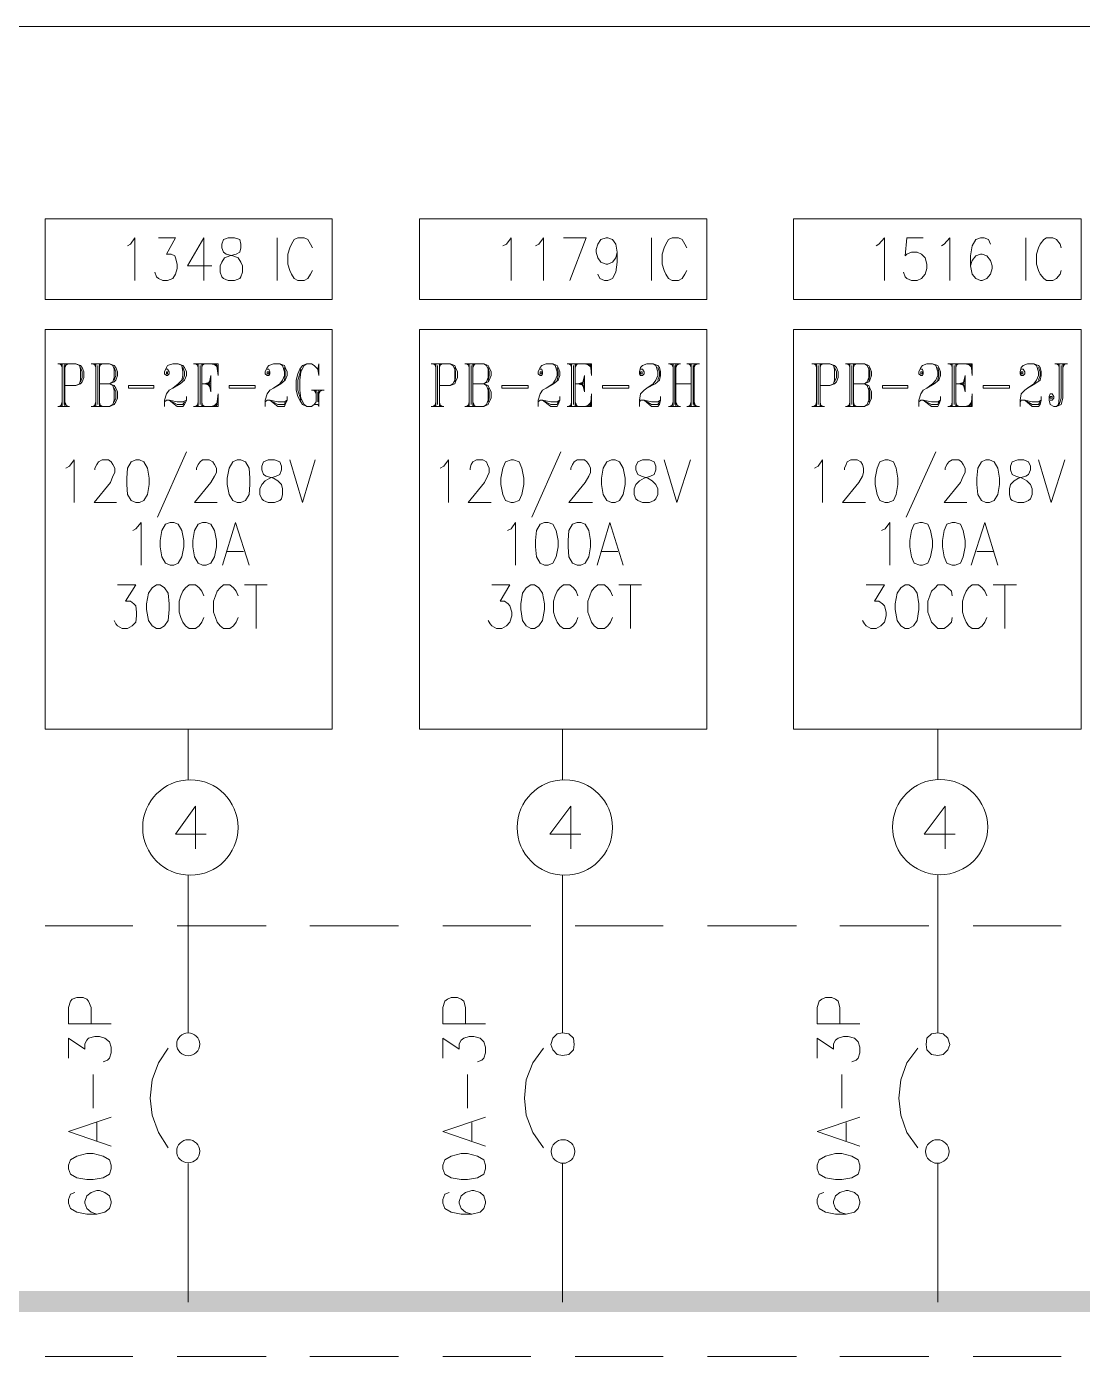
# Model space of a CAD drawing. Header units: inches. Extents: x 0.9 to 46, y 0.8 to 32.4.
# Drawn here: x 34.14 to 36.082, y 14.145 to 16.59 of the extents above; entities that cross this region are included whole.
import ezdxf

# ---------------------------------------------------------------- set-up
doc = ezdxf.new("R2010")
doc.units = ezdxf.units.IN
doc.header["$MEASUREMENT"] = 0
doc.layers.add('PDF_Geometry', color=7, linetype='Continuous')
doc.layers.add('PDF_Solid Fills', color=7, linetype='Continuous')

msp = doc.modelspace()

# ---------------------------------------------------------------- linework, layer by layer
at = {"layer": 'PDF_Geometry', "color": 8, "lineweight": 20, "true_color": 0x808080}
msp.add_lwpolyline([(41.7374, 16.5897), (2.7, 16.5897)], dxfattribs=at)
at = {"layer": 'PDF_Geometry', "lineweight": 9}
for points in [[(34.1745, 16.2364), (34.7026, 16.2364), (34.7026, 16.088), (34.1745, 16.088)], [(34.8627, 16.2364), (35.3911, 16.2364), (35.3911, 16.088), (34.8627, 16.088)], [(35.5509, 16.2364), (36.0793, 16.2364), (36.0793, 16.088), (35.5509, 16.088)], [(34.5111, 16.2014), (34.5028, 16.198), (34.4993, 16.1897), (34.4993, 16.183), (34.5028, 16.1747), (34.5076, 16.1714), (34.5194, 16.1681), (34.5293, 16.1647), (34.5344, 16.1564), (34.5376, 16.1497), (34.5376, 16.138), (34.5344, 16.1297), (34.5328, 16.1264), (34.5226, 16.123), (34.5111, 16.123), (34.5028, 16.1264), (34.4993, 16.1297), (34.4961, 16.138), (34.4961, 16.1497), (34.4993, 16.1564), (34.5044, 16.1647), (34.5143, 16.1681), (34.5261, 16.1714), (34.5328, 16.1747), (34.5344, 16.183), (34.5344, 16.1897), (34.5328, 16.198), (34.5226, 16.2014)], [(34.1745, 16.033), (34.1745, 15.2981), (34.7026, 15.2981), (34.7026, 16.033)], [(34.8627, 16.033), (34.8627, 15.2981), (35.3911, 15.2981), (35.3911, 16.033)], [(35.5509, 16.033), (35.5509, 15.2981), (36.0793, 15.2981), (36.0793, 16.033)], [(34.3979, 15.9514), (34.3995, 15.9514), (34.3995, 15.9547), (34.3979, 15.9547)], [(34.4792, 15.918), (34.476, 15.933), (34.4792, 15.948)], [(34.5826, 15.9514), (34.5859, 15.9514), (34.5859, 15.9547), (34.5826, 15.9547)], [(35.0845, 15.9514), (35.0878, 15.9514), (35.0878, 15.9547), (35.0845, 15.9547)], [(35.1661, 15.918), (35.1626, 15.933), (35.1661, 15.948)], [(35.2692, 15.9514), (35.2725, 15.9514), (35.2725, 15.9547), (35.2692, 15.9547)], [(35.7845, 15.9514), (35.7878, 15.9514), (35.7878, 15.9547), (35.7845, 15.9547)], [(35.8662, 15.918), (35.8627, 15.933), (35.8662, 15.948)], [(35.9692, 15.9514), (35.9725, 15.9514), (35.9725, 15.9547), (35.9692, 15.9547)], [(34.3742, 15.9247), (34.3277, 15.9247), (34.3277, 15.9297), (34.3742, 15.9297)], [(34.5609, 15.9247), (34.5127, 15.9247), (34.5127, 15.9297), (34.5609, 15.9297)], [(35.0628, 15.9247), (35.0143, 15.9247), (35.0143, 15.9297), (35.0628, 15.9297)], [(35.2478, 15.9247), (35.1993, 15.9247), (35.1993, 15.9297), (35.2478, 15.9297)], [(35.7609, 15.9247), (35.7143, 15.9247), (35.7143, 15.9297), (35.7609, 15.9297)], [(35.9475, 15.9247), (35.8993, 15.9247), (35.8993, 15.9297), (35.9475, 15.9297)], [(36.0228, 15.9064), (36.0262, 15.9064), (36.0262, 15.9097), (36.0228, 15.9097)], [(34.3411, 15.793), (34.3328, 15.7897), (34.3261, 15.778), (34.3245, 15.7597), (34.3245, 15.748), (34.3261, 15.7297), (34.3328, 15.7181), (34.3411, 15.7147), (34.3478, 15.7147), (34.3561, 15.7181), (34.3628, 15.7297), (34.366, 15.748), (34.366, 15.7597), (34.3628, 15.778), (34.3561, 15.7897), (34.3478, 15.793)], [(34.5277, 15.793), (34.5194, 15.7897), (34.5127, 15.778), (34.5095, 15.7597), (34.5095, 15.748), (34.5127, 15.7297), (34.5194, 15.7181), (34.5277, 15.7147), (34.5344, 15.7147), (34.5427, 15.7181), (34.5494, 15.7297), (34.551, 15.748), (34.551, 15.7597), (34.5494, 15.778), (34.5427, 15.7897), (34.5344, 15.793)], [(34.5845, 15.793), (34.5759, 15.7897), (34.5727, 15.7814), (34.5727, 15.7747), (34.5759, 15.7664), (34.581, 15.763), (34.5944, 15.7597), (34.6027, 15.7547), (34.6094, 15.748), (34.611, 15.7397), (34.611, 15.7297), (34.6094, 15.7214), (34.6059, 15.7181), (34.596, 15.7147), (34.5845, 15.7147), (34.5759, 15.7181), (34.5727, 15.7214), (34.5695, 15.7297), (34.5695, 15.7397), (34.5727, 15.748), (34.5794, 15.7547), (34.5877, 15.7597), (34.5995, 15.763), (34.6059, 15.7664), (34.6094, 15.7747), (34.6094, 15.7814), (34.6059, 15.7897), (34.596, 15.793)], [(35.0312, 15.793), (35.021, 15.7897), (35.0159, 15.778), (35.0127, 15.7597), (35.0127, 15.748), (35.0159, 15.7297), (35.021, 15.7181), (35.0312, 15.7147), (35.036, 15.7147), (35.0462, 15.7181), (35.051, 15.7297), (35.0545, 15.748), (35.0545, 15.7597), (35.051, 15.778), (35.0462, 15.7897), (35.036, 15.793)], [(35.2159, 15.793), (35.2076, 15.7897), (35.2009, 15.778), (35.1977, 15.7597), (35.1977, 15.748), (35.2009, 15.7297), (35.2076, 15.7181), (35.2159, 15.7147), (35.2226, 15.7147), (35.2309, 15.7181), (35.2376, 15.7297), (35.2411, 15.748), (35.2411, 15.7597), (35.2376, 15.778), (35.2309, 15.7897), (35.2226, 15.793)], [(35.2727, 15.793), (35.2644, 15.7897), (35.2609, 15.7814), (35.2609, 15.7747), (35.2644, 15.7664), (35.2711, 15.763), (35.2826, 15.7597), (35.2909, 15.7547), (35.2976, 15.748), (35.3011, 15.7397), (35.3011, 15.7297), (35.2976, 15.7214), (35.2944, 15.7181), (35.2861, 15.7147), (35.2727, 15.7147), (35.2644, 15.7181), (35.2609, 15.7214), (35.2577, 15.7297), (35.2577, 15.7397), (35.2609, 15.748), (35.2676, 15.7547), (35.2759, 15.7597), (35.2877, 15.763), (35.2944, 15.7664), (35.2976, 15.7747), (35.2976, 15.7814), (35.2944, 15.7897), (35.2861, 15.793)], [(35.7194, 15.793), (35.7095, 15.7897), (35.7044, 15.778), (35.7009, 15.7597), (35.7009, 15.748), (35.7044, 15.7297), (35.7095, 15.7181), (35.7194, 15.7147), (35.7245, 15.7147), (35.7344, 15.7181), (35.7395, 15.7297), (35.7427, 15.748), (35.7427, 15.7597), (35.7395, 15.778), (35.7344, 15.7897), (35.7245, 15.793)], [(35.9044, 15.793), (35.8962, 15.7897), (35.8894, 15.778), (35.8875, 15.7597), (35.8875, 15.748), (35.8894, 15.7297), (35.8962, 15.7181), (35.9044, 15.7147), (35.9111, 15.7147), (35.9194, 15.7181), (35.9261, 15.7297), (35.9293, 15.748), (35.9293, 15.7597), (35.9261, 15.778), (35.9194, 15.7897), (35.9111, 15.793)], [(35.9628, 15.793), (35.9526, 15.7897), (35.9494, 15.7814), (35.9494, 15.7747), (35.9526, 15.7664), (35.9593, 15.763), (35.9711, 15.7597), (35.9794, 15.7547), (35.9861, 15.748), (35.9893, 15.7397), (35.9893, 15.7297), (35.9861, 15.7214), (35.9826, 15.7181), (35.9743, 15.7147), (35.9628, 15.7147), (35.9526, 15.7181), (35.9494, 15.7214), (35.9475, 15.7297), (35.9475, 15.7397), (35.9494, 15.748), (35.9561, 15.7547), (35.9644, 15.7597), (35.9778, 15.763), (35.9826, 15.7664), (35.9861, 15.7747), (35.9861, 15.7814), (35.9826, 15.7897), (35.9743, 15.793)], [(34.4042, 15.678), (34.3959, 15.6747), (34.3892, 15.6631), (34.3861, 15.6447), (34.3861, 15.6331), (34.3892, 15.6147), (34.3959, 15.603), (34.4042, 15.5997), (34.4109, 15.5997), (34.4192, 15.603), (34.4259, 15.6147), (34.4294, 15.6331), (34.4294, 15.6447), (34.4259, 15.6631), (34.4192, 15.6747), (34.4109, 15.678)], [(34.4642, 15.678), (34.4559, 15.6747), (34.4492, 15.6631), (34.446, 15.6447), (34.446, 15.6331), (34.4492, 15.6147), (34.4559, 15.603), (34.4642, 15.5997), (34.4709, 15.5997), (34.4792, 15.603), (34.4859, 15.6147), (34.4894, 15.6331), (34.4894, 15.6447), (34.4859, 15.6631), (34.4792, 15.6747), (34.4709, 15.678)], [(35.0928, 15.678), (35.0845, 15.6747), (35.0778, 15.6631), (35.0762, 15.6447), (35.0762, 15.6331), (35.0778, 15.6147), (35.0845, 15.603), (35.0928, 15.5997), (35.0995, 15.5997), (35.1078, 15.603), (35.1145, 15.6147), (35.1177, 15.6331), (35.1177, 15.6447), (35.1145, 15.6631), (35.1078, 15.6747), (35.0995, 15.678)], [(35.1527, 15.678), (35.1445, 15.6747), (35.1378, 15.6631), (35.1362, 15.6447), (35.1362, 15.6331), (35.1378, 15.6147), (35.1445, 15.603), (35.1527, 15.5997), (35.1594, 15.5997), (35.1677, 15.603), (35.1744, 15.6147), (35.1776, 15.6331), (35.1776, 15.6447), (35.1744, 15.6631), (35.1677, 15.6747), (35.1594, 15.678)], [(35.7826, 15.678), (35.7727, 15.6747), (35.7676, 15.6631), (35.7644, 15.6447), (35.7644, 15.6331), (35.7676, 15.6147), (35.7727, 15.603), (35.7826, 15.5997), (35.7877, 15.5997), (35.7976, 15.603), (35.8027, 15.6147), (35.8059, 15.6331), (35.8059, 15.6447), (35.8027, 15.6631), (35.7976, 15.6747), (35.7877, 15.678)], [(35.8426, 15.678), (35.8327, 15.6747), (35.8276, 15.6631), (35.8244, 15.6447), (35.8244, 15.6331), (35.8276, 15.6147), (35.8327, 15.603), (35.8426, 15.5997), (35.8477, 15.5997), (35.8575, 15.603), (35.8627, 15.6147), (35.8662, 15.6331), (35.8662, 15.6447), (35.8627, 15.6631), (35.8575, 15.6747), (35.8477, 15.678)], [(34.3794, 15.5631), (34.3711, 15.5581), (34.3644, 15.5481), (34.3612, 15.5281), (34.3612, 15.518), (34.3644, 15.498), (34.3711, 15.488), (34.3794, 15.483), (34.3861, 15.483), (34.3943, 15.488), (34.401, 15.498), (34.4026, 15.518), (34.4026, 15.5281), (34.401, 15.5481), (34.3943, 15.5581), (34.3861, 15.5631)], [(35.0676, 15.5631), (35.0593, 15.5581), (35.0526, 15.5481), (35.0494, 15.5281), (35.0494, 15.518), (35.0526, 15.498), (35.0593, 15.488), (35.0676, 15.483), (35.0743, 15.483), (35.0826, 15.488), (35.0893, 15.498), (35.0928, 15.518), (35.0928, 15.5281), (35.0893, 15.5481), (35.0826, 15.5581), (35.0743, 15.5631)], [(35.7561, 15.5631), (35.7478, 15.5581), (35.7411, 15.5481), (35.7376, 15.5281), (35.7376, 15.518), (35.7411, 15.498), (35.7478, 15.488), (35.7561, 15.483), (35.7628, 15.483), (35.7711, 15.488), (35.7778, 15.498), (35.781, 15.518), (35.781, 15.5281), (35.7778, 15.5481), (35.7711, 15.5581), (35.7628, 15.5631)], [(35.1259, 14.7397), (35.1161, 14.7381), (35.1078, 14.7297), (35.1043, 14.7181), (35.1078, 14.7081), (35.1161, 14.6997), (35.1259, 14.6981), (35.1378, 14.6997), (35.146, 14.7081), (35.1476, 14.7181), (35.146, 14.7297), (35.1378, 14.7381)], [(35.8161, 14.7397), (35.8043, 14.7381), (35.796, 14.7297), (35.7944, 14.7181), (35.796, 14.7081), (35.8043, 14.6997), (35.8161, 14.6981), (35.826, 14.6997), (35.8343, 14.7081), (35.8378, 14.7181), (35.8343, 14.7297), (35.826, 14.7381)], [(34.2176, 14.4898), (34.2211, 14.4797), (34.2326, 14.4731), (34.2511, 14.4697), (34.2626, 14.4697), (34.2811, 14.4731), (34.2926, 14.4797), (34.2961, 14.4898), (34.2961, 14.4964), (34.2926, 14.5064), (34.2811, 14.5131), (34.2626, 14.5181), (34.2511, 14.5181), (34.2326, 14.5131), (34.2211, 14.5064), (34.2176, 14.4964)], [(34.9061, 14.4898), (34.9093, 14.4797), (34.9211, 14.4731), (34.9393, 14.4697), (34.9511, 14.4697), (34.9693, 14.4731), (34.9811, 14.4797), (34.9843, 14.4898), (34.9843, 14.4964), (34.9811, 14.5064), (34.9693, 14.5131), (34.9511, 14.5181), (34.9393, 14.5181), (34.9211, 14.5131), (34.9093, 14.5064), (34.9061, 14.4964)], [(35.5943, 14.4898), (35.5978, 14.4797), (35.6093, 14.4731), (35.6278, 14.4697), (35.6393, 14.4697), (35.6578, 14.4731), (35.6693, 14.4797), (35.6728, 14.4898), (35.6728, 14.4964), (35.6693, 14.5064), (35.6578, 14.5131), (35.6393, 14.5181), (35.6278, 14.5181), (35.6093, 14.5131), (35.5978, 14.5064), (35.5943, 14.4964)]]:
    msp.add_lwpolyline(points, close=True, dxfattribs=at)
for points in [[(34.3261, 16.1864), (34.3312, 16.1897), (34.3395, 16.2014), (34.3395, 16.123)], [(34.3829, 16.2014), (34.4144, 16.2014), (34.3979, 16.1714), (34.4062, 16.1714), (34.4129, 16.1681), (34.4144, 16.1647), (34.4176, 16.153), (34.4176, 16.1447), (34.4144, 16.1347), (34.4093, 16.1264), (34.3995, 16.123), (34.3912, 16.123), (34.3829, 16.1264), (34.3794, 16.1297), (34.3762, 16.138)], [(34.4661, 16.123), (34.4661, 16.2014), (34.4361, 16.1497), (34.4811, 16.1497)], [(34.6011, 16.2014), (34.6011, 16.123)], [(34.6662, 16.183), (34.6627, 16.1897), (34.6576, 16.198), (34.6509, 16.2014), (34.6394, 16.2014), (34.6327, 16.198), (34.6276, 16.1897), (34.6244, 16.183), (34.6209, 16.1714), (34.6209, 16.153), (34.6244, 16.1414), (34.6276, 16.1347), (34.6327, 16.1264), (34.6394, 16.123), (34.6509, 16.123), (34.6576, 16.1264), (34.6627, 16.1347), (34.6662, 16.1414)], [(35.0159, 16.1864), (35.0226, 16.1897), (35.0312, 16.2014), (35.0312, 16.123)], [(35.0762, 16.1864), (35.0826, 16.1897), (35.0912, 16.2014), (35.0912, 16.123)], [(35.1393, 16.123), (35.1693, 16.2014), (35.1275, 16.2014)], [(35.2261, 16.1747), (35.2242, 16.1647), (35.2178, 16.1564), (35.2092, 16.153), (35.206, 16.153), (35.1961, 16.1564), (35.191, 16.1647), (35.1878, 16.1747), (35.1878, 16.1797), (35.191, 16.1897), (35.1961, 16.198), (35.206, 16.2014), (35.2092, 16.2014), (35.2178, 16.198), (35.2242, 16.1897), (35.2261, 16.1747), (35.2261, 16.1564), (35.2242, 16.138), (35.2178, 16.1264), (35.2092, 16.123), (35.2028, 16.123), (35.1942, 16.1264), (35.191, 16.1347)], [(35.2893, 16.2014), (35.2893, 16.123)], [(35.3544, 16.183), (35.3509, 16.1897), (35.3461, 16.198), (35.3394, 16.2014), (35.3276, 16.2014), (35.3209, 16.198), (35.3161, 16.1897), (35.3126, 16.183), (35.3094, 16.1714), (35.3094, 16.153), (35.3126, 16.1414), (35.3161, 16.1347), (35.3209, 16.1264), (35.3276, 16.123), (35.3394, 16.123), (35.3461, 16.1264), (35.3509, 16.1347), (35.3544, 16.1414)], [(35.7028, 16.1864), (35.7076, 16.1897), (35.7178, 16.2014), (35.7178, 16.123)], [(35.7893, 16.2014), (35.7593, 16.2014), (35.7561, 16.1681), (35.7593, 16.1714), (35.7676, 16.1747), (35.7778, 16.1747), (35.7861, 16.1714), (35.7928, 16.1647), (35.796, 16.153), (35.796, 16.1447), (35.7928, 16.1347), (35.7861, 16.1264), (35.7778, 16.123), (35.7676, 16.123), (35.7593, 16.1264), (35.7561, 16.1297), (35.7526, 16.138)], [(35.8228, 16.1864), (35.8276, 16.1897), (35.8378, 16.2014), (35.8378, 16.123)], [(35.9127, 16.1897), (35.9092, 16.198), (35.9009, 16.2014), (35.8942, 16.2014), (35.8859, 16.198), (35.8792, 16.1864), (35.8761, 16.1681), (35.8761, 16.1497), (35.8792, 16.1347), (35.8859, 16.1264), (35.8942, 16.123), (35.8977, 16.123), (35.906, 16.1264), (35.9127, 16.1347), (35.9159, 16.1447), (35.9159, 16.1497), (35.9127, 16.1597), (35.906, 16.1681), (35.8977, 16.1714), (35.8942, 16.1714), (35.8859, 16.1681), (35.8792, 16.1597), (35.8761, 16.1497)], [(35.9778, 16.2014), (35.9778, 16.123)], [(36.0426, 16.183), (36.041, 16.1897), (36.0343, 16.198), (36.0276, 16.2014), (36.0161, 16.2014), (36.011, 16.198), (36.0043, 16.1897), (36.0011, 16.183), (35.9976, 16.1714), (35.9976, 16.153), (36.0011, 16.1414), (36.0043, 16.1347), (36.011, 16.1264), (36.0161, 16.123), (36.0276, 16.123), (36.0343, 16.1264), (36.041, 16.1347), (36.0426, 16.1414)], [(34.1978, 15.9697), (34.231, 15.9697), (34.2393, 15.9664), (34.2428, 15.9631), (34.246, 15.9547), (34.246, 15.9447), (34.2428, 15.9364), (34.2393, 15.933), (34.231, 15.9297), (34.2109, 15.9297)], [(34.201, 15.9697), (34.2061, 15.9664)], [(34.2026, 15.9697), (34.2061, 15.9631)], [(34.2061, 15.9697), (34.2061, 15.8914)], [(34.2093, 15.9664), (34.2093, 15.8947)], [(34.2109, 15.9697), (34.2109, 15.8914)], [(34.2144, 15.9697), (34.2109, 15.9631)], [(34.2176, 15.9697), (34.2109, 15.9664)], [(34.231, 15.9697), (34.2377, 15.9664), (34.2393, 15.9597), (34.2393, 15.9397), (34.2377, 15.933), (34.231, 15.9297)], [(34.2594, 15.9697), (34.2926, 15.9697), (34.3012, 15.9664), (34.3044, 15.9631), (34.3076, 15.9547), (34.3076, 15.948), (34.3044, 15.9397), (34.3012, 15.9364), (34.2926, 15.933), (34.3012, 15.9297), (34.3044, 15.9247), (34.3076, 15.918), (34.3076, 15.9064), (34.3044, 15.8997), (34.3012, 15.8947), (34.2926, 15.8914), (34.2594, 15.8914)], [(34.2626, 15.9697), (34.2677, 15.9664)], [(34.2645, 15.9697), (34.2677, 15.9631)], [(34.2677, 15.9697), (34.2677, 15.8914)], [(34.2712, 15.9664), (34.2712, 15.8947)], [(34.2744, 15.9697), (34.2744, 15.8914)], [(34.2926, 15.9697), (34.2993, 15.9664), (34.3012, 15.9597), (34.3012, 15.9447), (34.2993, 15.9364), (34.2926, 15.933), (34.2744, 15.933)], [(34.276, 15.9697), (34.2744, 15.9631)], [(34.2795, 15.9697), (34.2744, 15.9664)], [(34.3979, 15.9597), (34.3995, 15.9597), (34.4026, 15.9547), (34.4026, 15.9514), (34.3995, 15.948), (34.3979, 15.948), (34.3943, 15.9514), (34.3943, 15.9547), (34.3979, 15.9631), (34.3995, 15.9664), (34.4093, 15.9697), (34.4192, 15.9697), (34.4278, 15.9664), (34.431, 15.9631), (34.4342, 15.9547), (34.4342, 15.948), (34.431, 15.9397), (34.4227, 15.933), (34.4093, 15.9247), (34.4026, 15.9214), (34.3979, 15.9147), (34.3943, 15.903), (34.3943, 15.8914)], [(34.4192, 15.9697), (34.4259, 15.9664), (34.4278, 15.9547), (34.4278, 15.948), (34.4259, 15.9397), (34.4192, 15.933), (34.4093, 15.9247)], [(34.4476, 15.9697), (34.4926, 15.9697), (34.4926, 15.948), (34.4894, 15.9697)], [(34.4511, 15.9697), (34.4559, 15.9664)], [(34.4543, 15.9697), (34.4559, 15.9631)], [(34.4559, 15.9697), (34.4559, 15.8914)], [(34.4594, 15.9664), (34.4594, 15.8947)], [(34.4626, 15.9697), (34.4626, 15.8914)], [(34.4642, 15.9697), (34.4626, 15.9631)], [(34.4677, 15.9697), (34.4626, 15.9664)], [(34.4792, 15.9697), (34.4926, 15.9664)], [(34.4843, 15.9697), (34.4926, 15.9631)], [(34.4878, 15.9697), (34.4926, 15.9597)], [(34.5826, 15.9597), (34.5861, 15.9597), (34.5877, 15.9547), (34.5877, 15.9514), (34.5861, 15.948), (34.5826, 15.948), (34.5794, 15.9514), (34.5794, 15.9547), (34.5826, 15.9631), (34.5861, 15.9664), (34.5944, 15.9697), (34.6059, 15.9697), (34.6145, 15.9664), (34.6161, 15.9631), (34.6193, 15.9547), (34.6193, 15.948), (34.6161, 15.9397), (34.6078, 15.933), (34.5944, 15.9247), (34.5877, 15.9214), (34.5826, 15.9147), (34.5794, 15.903), (34.5794, 15.8914)], [(34.6059, 15.9697), (34.611, 15.9664), (34.6145, 15.9547), (34.6145, 15.948), (34.611, 15.9397), (34.6059, 15.933), (34.5944, 15.9247)], [(34.6761, 15.9597), (34.6777, 15.9697), (34.6777, 15.948), (34.6761, 15.9597), (34.6694, 15.9664), (34.6643, 15.9697), (34.656, 15.9697), (34.6477, 15.9664), (34.6426, 15.9597), (34.6394, 15.9514), (34.6362, 15.9397), (34.6362, 15.9214), (34.6394, 15.9097), (34.6426, 15.903), (34.6477, 15.8947), (34.656, 15.8914), (34.6643, 15.8914), (34.6694, 15.8947), (34.6761, 15.8947), (34.6777, 15.8914), (34.6777, 15.9214)], [(34.656, 15.9697), (34.6509, 15.9664), (34.6445, 15.9547), (34.6426, 15.9397), (34.6426, 15.9214), (34.6445, 15.9064), (34.6509, 15.8947), (34.656, 15.8914)], [(34.8844, 15.9697), (34.9195, 15.9697), (34.9278, 15.9664), (34.9294, 15.9631), (34.9326, 15.9547), (34.9326, 15.9447), (34.9294, 15.9364), (34.9278, 15.933), (34.9195, 15.9297), (34.8994, 15.9297)], [(34.8876, 15.9697), (34.8927, 15.9664)], [(34.8911, 15.9697), (34.8927, 15.9631)], [(34.8927, 15.9697), (34.8927, 15.8914)], [(34.8959, 15.9664), (34.8959, 15.8947)], [(34.8994, 15.9697), (34.8994, 15.8914)], [(34.901, 15.9697), (34.8994, 15.9631)], [(34.9045, 15.9697), (34.8994, 15.9664)], [(34.9195, 15.9697), (34.9243, 15.9664), (34.9278, 15.9597), (34.9278, 15.9397), (34.9243, 15.933), (34.9195, 15.9297)], [(34.946, 15.9697), (34.9811, 15.9697), (34.9894, 15.9664), (34.991, 15.9631), (34.9945, 15.9547), (34.9945, 15.948), (34.991, 15.9397), (34.9894, 15.9364), (34.9811, 15.933), (34.9894, 15.9297), (34.991, 15.9247), (34.9945, 15.918), (34.9945, 15.9064), (34.991, 15.8997), (34.9894, 15.8947), (34.9811, 15.8914), (34.946, 15.8914)], [(34.9495, 15.9697), (34.9543, 15.9664)], [(34.9527, 15.9697), (34.9543, 15.9631)], [(34.9543, 15.9697), (34.9543, 15.8914)], [(34.9578, 15.9664), (34.9578, 15.8947)], [(34.961, 15.9697), (34.961, 15.8914)], [(34.9811, 15.9697), (34.9859, 15.9664), (34.9894, 15.9597), (34.9894, 15.9447), (34.9859, 15.9364), (34.9811, 15.933), (34.961, 15.933)], [(34.9645, 15.9697), (34.961, 15.9631)], [(34.9661, 15.9697), (34.961, 15.9664)], [(35.0845, 15.9597), (35.0877, 15.9597), (35.0893, 15.9547), (35.0893, 15.9514), (35.0877, 15.948), (35.0845, 15.948), (35.081, 15.9514), (35.081, 15.9547), (35.0845, 15.9631), (35.0877, 15.9664), (35.096, 15.9697), (35.1078, 15.9697), (35.1161, 15.9664), (35.1177, 15.9631), (35.1212, 15.9547), (35.1212, 15.948), (35.1177, 15.9397), (35.1094, 15.933), (35.096, 15.9247), (35.0893, 15.9214), (35.0845, 15.9147), (35.081, 15.903), (35.081, 15.8914)], [(35.1078, 15.9697), (35.1125, 15.9664), (35.1161, 15.9547), (35.1161, 15.948), (35.1125, 15.9397), (35.1078, 15.933), (35.096, 15.9247)], [(35.1342, 15.9697), (35.1792, 15.9697), (35.1792, 15.948), (35.1776, 15.9697)], [(35.1378, 15.9697), (35.1425, 15.9664)], [(35.1409, 15.9697), (35.1425, 15.9631)], [(35.1425, 15.9697), (35.1425, 15.8914)], [(35.146, 15.9664), (35.146, 15.8947)], [(35.1492, 15.9697), (35.1492, 15.8914)], [(35.1527, 15.9697), (35.1492, 15.9631)], [(35.1543, 15.9697), (35.1492, 15.9664)], [(35.1661, 15.9697), (35.1792, 15.9664)], [(35.1709, 15.9697), (35.1792, 15.9631)], [(35.1744, 15.9697), (35.1792, 15.9597)], [(35.2692, 15.9597), (35.2727, 15.9597), (35.2759, 15.9547), (35.2759, 15.9514), (35.2727, 15.948), (35.2692, 15.948), (35.2676, 15.9514), (35.2676, 15.9547), (35.2692, 15.9631), (35.2727, 15.9664), (35.281, 15.9697), (35.2928, 15.9697), (35.3011, 15.9664), (35.3043, 15.9631), (35.3059, 15.9547), (35.3059, 15.948), (35.3043, 15.9397), (35.296, 15.933), (35.281, 15.9247), (35.2759, 15.9214), (35.2692, 15.9147), (35.2676, 15.903), (35.2676, 15.8914)], [(35.2928, 15.9697), (35.2976, 15.9664), (35.3011, 15.9547), (35.3011, 15.948), (35.2976, 15.9397), (35.2928, 15.933), (35.281, 15.9247)], [(35.3209, 15.9697), (35.3426, 15.9697)], [(35.3228, 15.9697), (35.3295, 15.9664)], [(35.326, 15.9697), (35.3295, 15.9631)], [(35.3295, 15.9697), (35.3295, 15.8914)], [(35.3327, 15.9664), (35.3327, 15.8947)], [(35.3343, 15.9697), (35.3343, 15.8914)], [(35.3378, 15.9697), (35.3343, 15.9631)], [(35.341, 15.9697), (35.3343, 15.9664)], [(35.3544, 15.9697), (35.3777, 15.9697)], [(35.3576, 15.9697), (35.3627, 15.9664)], [(35.3595, 15.9697), (35.3627, 15.9631)], [(35.3627, 15.9697), (35.3627, 15.8914)], [(35.3659, 15.9664), (35.3659, 15.8947)], [(35.3678, 15.9697), (35.3678, 15.8914)], [(35.371, 15.9697), (35.3678, 15.9631)], [(35.3745, 15.9697), (35.3678, 15.9664)], [(35.5844, 15.9697), (35.6176, 15.9697), (35.6259, 15.9664), (35.6294, 15.9631), (35.6326, 15.9547), (35.6326, 15.9447), (35.6294, 15.9364), (35.6259, 15.933), (35.6176, 15.9297), (35.5994, 15.9297)], [(35.5876, 15.9697), (35.5927, 15.9664)], [(35.5911, 15.9697), (35.5927, 15.9631)], [(35.5927, 15.9697), (35.5927, 15.8914)], [(35.5959, 15.9664), (35.5959, 15.8947)], [(35.5994, 15.9697), (35.5994, 15.8914)], [(35.601, 15.9697), (35.5994, 15.9631)], [(35.6042, 15.9697), (35.5994, 15.9664)], [(35.6176, 15.9697), (35.6243, 15.9664), (35.6259, 15.9597), (35.6259, 15.9397), (35.6243, 15.933), (35.6176, 15.9297)], [(35.646, 15.9697), (35.6811, 15.9697), (35.6894, 15.9664), (35.691, 15.9631), (35.6942, 15.9547), (35.6942, 15.948), (35.691, 15.9397), (35.6894, 15.9364), (35.6811, 15.933), (35.6894, 15.9297), (35.691, 15.9247), (35.6942, 15.918), (35.6942, 15.9064), (35.691, 15.8997), (35.6894, 15.8947), (35.6811, 15.8914), (35.646, 15.8914)], [(35.6492, 15.9697), (35.6543, 15.9664)], [(35.6527, 15.9697), (35.6543, 15.9631)], [(35.6543, 15.9697), (35.6543, 15.8914)], [(35.6578, 15.9664), (35.6578, 15.8947)], [(35.661, 15.9697), (35.661, 15.8914)], [(35.6811, 15.9697), (35.6859, 15.9664), (35.6894, 15.9597), (35.6894, 15.9447), (35.6859, 15.9364), (35.6811, 15.933), (35.661, 15.933)], [(35.6626, 15.9697), (35.661, 15.9631)], [(35.6661, 15.9697), (35.661, 15.9664)], [(35.7845, 15.9597), (35.7877, 15.9597), (35.7893, 15.9547), (35.7893, 15.9514), (35.7877, 15.948), (35.7845, 15.948), (35.781, 15.9514), (35.781, 15.9547), (35.7845, 15.9631), (35.7877, 15.9664), (35.796, 15.9697), (35.8059, 15.9697), (35.8161, 15.9664), (35.8177, 15.9631), (35.8209, 15.9547), (35.8209, 15.948), (35.8177, 15.9397), (35.8094, 15.933), (35.796, 15.9247), (35.7893, 15.9214), (35.7845, 15.9147), (35.781, 15.903), (35.781, 15.8914)], [(35.8059, 15.9697), (35.8126, 15.9664), (35.8161, 15.9547), (35.8161, 15.948), (35.8126, 15.9397), (35.8059, 15.933), (35.796, 15.9247)], [(35.8343, 15.9697), (35.8792, 15.9697), (35.8792, 15.948), (35.8776, 15.9697)], [(35.8378, 15.9697), (35.8426, 15.9664)], [(35.841, 15.9697), (35.8426, 15.9631)], [(35.8426, 15.9697), (35.8426, 15.8914)], [(35.8461, 15.9664), (35.8461, 15.8947)], [(35.8492, 15.9697), (35.8492, 15.8914)], [(35.8512, 15.9697), (35.8492, 15.9631)], [(35.8544, 15.9697), (35.8492, 15.9664)], [(35.8662, 15.9697), (35.8792, 15.9664)], [(35.8709, 15.9697), (35.8792, 15.9631)], [(35.8745, 15.9697), (35.8792, 15.9597)], [(35.9692, 15.9597), (35.9727, 15.9597), (35.9759, 15.9547), (35.9759, 15.9514), (35.9727, 15.948), (35.9692, 15.948), (35.9676, 15.9514), (35.9676, 15.9547), (35.9692, 15.9631), (35.9727, 15.9664), (35.981, 15.9697), (35.9928, 15.9697), (36.0011, 15.9664), (36.0043, 15.9631), (36.0059, 15.9547), (36.0059, 15.948), (36.0043, 15.9397), (35.9944, 15.933), (35.981, 15.9247), (35.9759, 15.9214), (35.9692, 15.9147), (35.9676, 15.903), (35.9676, 15.8914)], [(35.9928, 15.9697), (35.9976, 15.9664), (36.0011, 15.9547), (36.0011, 15.948), (35.9976, 15.9397), (35.9928, 15.933), (35.981, 15.9247)], [(36.0461, 15.9697), (36.0461, 15.9064), (36.0426, 15.8947), (36.0343, 15.8914), (36.0292, 15.8914), (36.0228, 15.8947), (36.0209, 15.903), (36.0209, 15.9097), (36.0228, 15.9147), (36.026, 15.9147), (36.0292, 15.9097), (36.0292, 15.9064), (36.026, 15.903), (36.0228, 15.903)], [(36.0311, 15.9697), (36.0544, 15.9697)], [(36.0394, 15.9697), (36.0394, 15.9064), (36.0378, 15.8947), (36.0343, 15.8914)], [(36.0343, 15.9697), (36.0394, 15.9664)], [(36.0378, 15.9697), (36.0394, 15.9631)], [(36.0426, 15.9664), (36.0426, 15.9064), (36.0394, 15.8947)], [(36.0493, 15.9697), (36.0461, 15.9631)], [(36.0509, 15.9697), (36.0461, 15.9664)], [(34.2393, 15.9631), (34.2428, 15.9547), (34.2428, 15.9447), (34.2393, 15.9364)], [(34.3012, 15.9631), (34.3044, 15.9547), (34.3044, 15.948), (34.3012, 15.9397)], [(34.4278, 15.9631), (34.431, 15.9547), (34.431, 15.948), (34.4278, 15.9397)], [(34.6145, 15.9631), (34.6161, 15.9547), (34.6161, 15.948), (34.6145, 15.9397)], [(34.6445, 15.9597), (34.6426, 15.9514), (34.6394, 15.9397), (34.6394, 15.9214), (34.6426, 15.9097), (34.6445, 15.903)], [(34.9278, 15.9631), (34.9294, 15.9547), (34.9294, 15.9447), (34.9278, 15.9364)], [(34.9894, 15.9631), (34.991, 15.9547), (34.991, 15.948), (34.9894, 15.9397)], [(35.1161, 15.9631), (35.1177, 15.9547), (35.1177, 15.948), (35.1161, 15.9397)], [(35.3011, 15.9631), (35.3043, 15.9547), (35.3043, 15.948), (35.3011, 15.9397)], [(35.6259, 15.9631), (35.6294, 15.9547), (35.6294, 15.9447), (35.6259, 15.9364)], [(35.6894, 15.9631), (35.691, 15.9547), (35.691, 15.948), (35.6894, 15.9397)], [(35.8161, 15.9631), (35.8177, 15.9547), (35.8177, 15.948), (35.8161, 15.9397)], [(36.0011, 15.9631), (36.0043, 15.9547), (36.0043, 15.948), (36.0011, 15.9397)], [(34.2926, 15.933), (34.2993, 15.9297), (34.3012, 15.9214), (34.3012, 15.903), (34.2993, 15.8947), (34.2926, 15.8914)], [(34.3012, 15.9247), (34.3044, 15.918), (34.3044, 15.9064), (34.3012, 15.8997)], [(34.4626, 15.933), (34.4792, 15.933)], [(34.4792, 15.9364), (34.4677, 15.933), (34.4792, 15.9297)], [(34.4792, 15.9397), (34.4728, 15.933), (34.4792, 15.9247)], [(34.6643, 15.9214), (34.6876, 15.9214)], [(34.6678, 15.9214), (34.6726, 15.918)], [(34.6726, 15.9214), (34.6726, 15.8997), (34.6694, 15.8947)], [(34.6694, 15.9214), (34.6726, 15.9147)], [(34.6761, 15.918), (34.6761, 15.8997)], [(34.6812, 15.9214), (34.6777, 15.9147)], [(34.6844, 15.9214), (34.6777, 15.918)], [(34.9811, 15.933), (34.9859, 15.9297), (34.9894, 15.9214), (34.9894, 15.903), (34.9859, 15.8947), (34.9811, 15.8914)], [(34.9894, 15.9247), (34.991, 15.918), (34.991, 15.9064), (34.9894, 15.8997)], [(35.1492, 15.933), (35.1661, 15.933)], [(35.1661, 15.9364), (35.1543, 15.933), (35.1661, 15.9297)], [(35.1661, 15.9397), (35.161, 15.933), (35.1661, 15.9247)], [(35.3343, 15.933), (35.3627, 15.933)], [(35.6811, 15.933), (35.6859, 15.9297), (35.6894, 15.9214), (35.6894, 15.903), (35.6859, 15.8947), (35.6811, 15.8914)], [(35.6894, 15.9247), (35.691, 15.918), (35.691, 15.9064), (35.6894, 15.8997)], [(35.8492, 15.933), (35.8662, 15.933)], [(35.8662, 15.9364), (35.8544, 15.933), (35.8662, 15.9297)], [(35.8662, 15.9397), (35.8611, 15.933), (35.8662, 15.9247)], [(34.2061, 15.8947), (34.201, 15.8914)], [(34.2061, 15.8997), (34.2026, 15.8914)], [(34.2109, 15.8997), (34.2144, 15.8914)], [(34.2109, 15.8947), (34.2176, 15.8914)], [(34.2677, 15.8947), (34.2626, 15.8914)], [(34.2677, 15.8997), (34.2645, 15.8914)], [(34.2744, 15.8997), (34.276, 15.8914)], [(34.2744, 15.8947), (34.2795, 15.8914)], [(34.3943, 15.8997), (34.3979, 15.903), (34.4026, 15.903), (34.4176, 15.8997), (34.4278, 15.8997), (34.4342, 15.903)], [(34.4342, 15.9097), (34.4342, 15.903), (34.431, 15.8947), (34.4278, 15.8914), (34.4176, 15.8914), (34.4026, 15.903), (34.4176, 15.8947), (34.4278, 15.8947), (34.431, 15.8997)], [(34.4476, 15.8914), (34.4926, 15.8914), (34.4926, 15.9147), (34.4894, 15.8914)], [(34.4559, 15.8947), (34.4511, 15.8914)], [(34.4559, 15.8997), (34.4543, 15.8914)], [(34.4626, 15.8997), (34.4642, 15.8914)], [(34.4626, 15.8947), (34.4677, 15.8914)], [(34.4792, 15.8914), (34.4926, 15.8947)], [(34.4843, 15.8914), (34.4926, 15.8997)], [(34.4878, 15.8914), (34.4926, 15.903)], [(34.5794, 15.8997), (34.5826, 15.903), (34.5877, 15.903), (34.6027, 15.8997), (34.6145, 15.8997), (34.6193, 15.903)], [(34.6193, 15.9097), (34.6193, 15.903), (34.6161, 15.8947), (34.6145, 15.8914), (34.6027, 15.8914), (34.5877, 15.903), (34.6027, 15.8947), (34.6145, 15.8947), (34.6161, 15.8997)], [(34.8927, 15.8947), (34.8876, 15.8914)], [(34.8927, 15.8997), (34.8911, 15.8914)], [(34.8994, 15.8997), (34.901, 15.8914)], [(34.8994, 15.8947), (34.9045, 15.8914)], [(34.9543, 15.8947), (34.9495, 15.8914)], [(34.9543, 15.8997), (34.9527, 15.8914)], [(34.961, 15.8997), (34.9645, 15.8914)], [(34.961, 15.8947), (34.9661, 15.8914)], [(35.081, 15.8997), (35.0845, 15.903), (35.0893, 15.903), (35.1043, 15.8997), (35.1161, 15.8997), (35.1212, 15.903)], [(35.1212, 15.9097), (35.1212, 15.903), (35.1177, 15.8947), (35.1161, 15.8914), (35.1043, 15.8914), (35.0893, 15.903), (35.1043, 15.8947), (35.1161, 15.8947), (35.1177, 15.8997)], [(35.1342, 15.8914), (35.1792, 15.8914), (35.1792, 15.9147), (35.1776, 15.8914)], [(35.1425, 15.8947), (35.1378, 15.8914)], [(35.1425, 15.8997), (35.1409, 15.8914)], [(35.1492, 15.8997), (35.1527, 15.8914)], [(35.1492, 15.8947), (35.1543, 15.8914)], [(35.1661, 15.8914), (35.1792, 15.8947)], [(35.1709, 15.8914), (35.1792, 15.8997)], [(35.1744, 15.8914), (35.1792, 15.903)], [(35.2676, 15.8997), (35.2692, 15.903), (35.2759, 15.903), (35.2893, 15.8997), (35.3011, 15.8997), (35.3059, 15.903)], [(35.3059, 15.9097), (35.3059, 15.903), (35.3043, 15.8947), (35.3011, 15.8914), (35.2893, 15.8914), (35.2759, 15.903), (35.2893, 15.8947), (35.3011, 15.8947), (35.3043, 15.8997)], [(35.3295, 15.8947), (35.3228, 15.8914)], [(35.3295, 15.8997), (35.326, 15.8914)], [(35.3343, 15.8997), (35.3378, 15.8914)], [(35.3343, 15.8947), (35.341, 15.8914)], [(35.3627, 15.8947), (35.3576, 15.8914)], [(35.3627, 15.8997), (35.3595, 15.8914)], [(35.3678, 15.8997), (35.371, 15.8914)], [(35.3678, 15.8947), (35.3745, 15.8914)], [(35.5927, 15.8947), (35.5876, 15.8914)], [(35.5927, 15.8997), (35.5911, 15.8914)], [(35.5994, 15.8997), (35.601, 15.8914)], [(35.5994, 15.8947), (35.6042, 15.8914)], [(35.6543, 15.8947), (35.6492, 15.8914)], [(35.6543, 15.8997), (35.6527, 15.8914)], [(35.661, 15.8997), (35.6626, 15.8914)], [(35.661, 15.8947), (35.6661, 15.8914)], [(35.781, 15.8997), (35.7845, 15.903), (35.7893, 15.903), (35.8043, 15.8997), (35.8161, 15.8997), (35.8209, 15.903)], [(35.8209, 15.9097), (35.8209, 15.903), (35.8177, 15.8947), (35.8161, 15.8914), (35.8043, 15.8914), (35.7893, 15.903), (35.8043, 15.8947), (35.8161, 15.8947), (35.8177, 15.8997)], [(35.8343, 15.8914), (35.8792, 15.8914), (35.8792, 15.9147), (35.8776, 15.8914)], [(35.8426, 15.8947), (35.8378, 15.8914)], [(35.8426, 15.8997), (35.841, 15.8914)], [(35.8492, 15.8997), (35.8512, 15.8914)], [(35.8492, 15.8947), (35.8544, 15.8914)], [(35.8662, 15.8914), (35.8792, 15.8947)], [(35.8709, 15.8914), (35.8792, 15.8997)], [(35.8745, 15.8914), (35.8792, 15.903)], [(35.9676, 15.8997), (35.9692, 15.903), (35.9759, 15.903), (35.9893, 15.8997), (36.0011, 15.8997), (36.0059, 15.903)], [(36.0059, 15.9097), (36.0059, 15.903), (36.0043, 15.8947), (36.0011, 15.8914), (35.9893, 15.8914), (35.9759, 15.903), (35.9893, 15.8947), (36.0011, 15.8947), (36.0043, 15.8997)], [(34.1978, 15.8914), (34.2195, 15.8914)], [(34.8844, 15.8914), (34.9077, 15.8914)], [(35.3209, 15.8914), (35.3426, 15.8914)], [(35.3544, 15.8914), (35.3777, 15.8914)], [(35.5844, 15.8914), (35.6077, 15.8914)], [(34.4342, 15.808), (34.3809, 15.688)], [(35.1228, 15.808), (35.0695, 15.688)], [(35.8126, 15.808), (35.7577, 15.688)], [(34.2128, 15.778), (34.2195, 15.7814), (34.2278, 15.793), (34.2278, 15.7147)], [(34.2661, 15.7747), (34.2661, 15.778), (34.2693, 15.7847), (34.2728, 15.7897), (34.2795, 15.793), (34.291, 15.793), (34.2961, 15.7897), (34.2993, 15.7847), (34.3028, 15.778), (34.3028, 15.7697), (34.2993, 15.763), (34.2945, 15.7514), (34.2645, 15.7147), (34.306, 15.7147)], [(34.4527, 15.7747), (34.4527, 15.778), (34.4559, 15.7847), (34.4594, 15.7897), (34.4642, 15.793), (34.476, 15.793), (34.4827, 15.7897), (34.4859, 15.7847), (34.4894, 15.778), (34.4894, 15.7697), (34.4859, 15.763), (34.4792, 15.7514), (34.4492, 15.7147), (34.491, 15.7147)], [(34.6244, 15.793), (34.6477, 15.7147), (34.671, 15.793)], [(34.901, 15.778), (34.9077, 15.7814), (34.916, 15.793), (34.916, 15.7147)], [(34.9559, 15.7747), (34.9559, 15.778), (34.9578, 15.7847), (34.961, 15.7897), (34.9677, 15.793), (34.9795, 15.793), (34.9859, 15.7897), (34.9878, 15.7847), (34.991, 15.778), (34.991, 15.7697), (34.9878, 15.763), (34.9827, 15.7514), (34.9527, 15.7147), (34.9945, 15.7147)], [(35.1409, 15.7747), (35.1409, 15.778), (35.1445, 15.7847), (35.1476, 15.7897), (35.1527, 15.793), (35.1661, 15.793), (35.1709, 15.7897), (35.1744, 15.7847), (35.1776, 15.778), (35.1776, 15.7697), (35.1744, 15.763), (35.1677, 15.7514), (35.1378, 15.7147), (35.1811, 15.7147)], [(35.3126, 15.793), (35.3359, 15.7147), (35.3611, 15.793)], [(35.5892, 15.778), (35.5959, 15.7814), (35.6042, 15.793), (35.6042, 15.7147)], [(35.6444, 15.7747), (35.6444, 15.778), (35.6476, 15.7847), (35.6492, 15.7897), (35.6559, 15.793), (35.6677, 15.793), (35.6744, 15.7897), (35.6776, 15.7847), (35.6795, 15.778), (35.6795, 15.7697), (35.6776, 15.763), (35.6709, 15.7514), (35.6409, 15.7147), (35.6827, 15.7147)], [(35.8295, 15.7747), (35.8295, 15.778), (35.8327, 15.7847), (35.8362, 15.7897), (35.8426, 15.793), (35.8544, 15.793), (35.8595, 15.7897), (35.8627, 15.7847), (35.8662, 15.778), (35.8662, 15.7697), (35.8627, 15.763), (35.8575, 15.7514), (35.8276, 15.7147), (35.8693, 15.7147)], [(36.0011, 15.793), (36.0244, 15.7147), (36.0493, 15.793)], [(34.336, 15.6631), (34.3411, 15.6664), (34.351, 15.678), (34.351, 15.5997)], [(34.5009, 15.5997), (34.5245, 15.678), (34.5494, 15.5997)], [(35.0245, 15.6631), (35.0312, 15.6664), (35.0395, 15.678), (35.0395, 15.5997)], [(35.1894, 15.5997), (35.2127, 15.678), (35.2376, 15.5997)], [(35.7127, 15.6631), (35.7194, 15.6664), (35.7277, 15.678), (35.7277, 15.5997)], [(35.8776, 15.5997), (35.9025, 15.678), (35.9261, 15.5997)], [(34.5095, 15.6247), (34.5395, 15.6247)], [(35.1977, 15.6247), (35.2277, 15.6247)], [(35.8875, 15.6247), (35.9175, 15.6247)], [(34.3076, 15.5631), (34.3411, 15.5631), (34.3226, 15.5331), (34.3312, 15.5331), (34.3376, 15.5281), (34.3411, 15.5247), (34.3427, 15.5131), (34.3427, 15.5064), (34.3411, 15.4947), (34.3344, 15.488), (34.3261, 15.483), (34.3162, 15.483), (34.3076, 15.488), (34.3044, 15.4914), (34.3012, 15.498)], [(34.4661, 15.5431), (34.4626, 15.5514), (34.4578, 15.5581), (34.4511, 15.5631), (34.4393, 15.5631), (34.4326, 15.5581), (34.4278, 15.5514), (34.4243, 15.5431), (34.4212, 15.5331), (34.4212, 15.5131), (34.4243, 15.503), (34.4278, 15.4947), (34.4326, 15.488), (34.4393, 15.483), (34.4511, 15.483), (34.4578, 15.488), (34.4626, 15.4947), (34.4661, 15.503)], [(34.5293, 15.5431), (34.5261, 15.5514), (34.521, 15.5581), (34.5143, 15.5631), (34.5028, 15.5631), (34.4961, 15.5581), (34.491, 15.5514), (34.4878, 15.5431), (34.4843, 15.5331), (34.4843, 15.5131), (34.4878, 15.503), (34.491, 15.4947), (34.4961, 15.488), (34.5028, 15.483), (34.5143, 15.483), (34.521, 15.488), (34.5261, 15.4947), (34.5293, 15.503)], [(34.5411, 15.5631), (34.5826, 15.5631)], [(34.5628, 15.5631), (34.5628, 15.483)], [(34.9961, 15.5631), (35.0293, 15.5631), (35.0111, 15.5331), (35.0194, 15.5331), (35.0261, 15.5281), (35.0293, 15.5247), (35.0328, 15.5131), (35.0328, 15.5064), (35.0293, 15.4947), (35.0226, 15.488), (35.0143, 15.483), (35.0044, 15.483), (34.9961, 15.488), (34.9926, 15.4914), (34.9894, 15.498)], [(35.1543, 15.5431), (35.1512, 15.5514), (35.146, 15.5581), (35.1393, 15.5631), (35.1275, 15.5631), (35.1212, 15.5581), (35.1161, 15.5514), (35.1125, 15.5431), (35.1094, 15.5331), (35.1094, 15.5131), (35.1125, 15.503), (35.1161, 15.4947), (35.1212, 15.488), (35.1275, 15.483), (35.1393, 15.483), (35.146, 15.488), (35.1512, 15.4947), (35.1543, 15.503)], [(35.2178, 15.5431), (35.2143, 15.5514), (35.2092, 15.5581), (35.2028, 15.5631), (35.191, 15.5631), (35.1843, 15.5581), (35.1792, 15.5514), (35.176, 15.5431), (35.1725, 15.5331), (35.1725, 15.5131), (35.176, 15.503), (35.1792, 15.4947), (35.1843, 15.488), (35.191, 15.483), (35.2028, 15.483), (35.2092, 15.488), (35.2143, 15.4947), (35.2178, 15.503)], [(35.2293, 15.5631), (35.2711, 15.5631)], [(35.251, 15.5631), (35.251, 15.483)], [(35.6843, 15.5631), (35.7178, 15.5631), (35.6993, 15.5331), (35.7076, 15.5331), (35.7143, 15.5281), (35.7178, 15.5247), (35.721, 15.5131), (35.721, 15.5064), (35.7178, 15.4947), (35.7111, 15.488), (35.7028, 15.483), (35.6926, 15.483), (35.6843, 15.488), (35.6811, 15.4914), (35.6776, 15.498)], [(35.8426, 15.5431), (35.841, 15.5514), (35.8343, 15.5581), (35.8276, 15.5631), (35.8161, 15.5631), (35.811, 15.5581), (35.8043, 15.5514), (35.8011, 15.5431), (35.7976, 15.5331), (35.7976, 15.5131), (35.8011, 15.503), (35.8043, 15.4947), (35.811, 15.488), (35.8161, 15.483), (35.8276, 15.483), (35.8343, 15.488), (35.841, 15.4947), (35.8426, 15.503)], [(35.906, 15.5431), (35.9025, 15.5514), (35.8977, 15.5581), (35.891, 15.5631), (35.8792, 15.5631), (35.8725, 15.5581), (35.8678, 15.5514), (35.8642, 15.5431), (35.8611, 15.5331), (35.8611, 15.5131), (35.8642, 15.503), (35.8678, 15.4947), (35.8725, 15.488), (35.8792, 15.483), (35.891, 15.483), (35.8977, 15.488), (35.9025, 15.4947), (35.906, 15.503)], [(35.9175, 15.5631), (35.9609, 15.5631)], [(35.9392, 15.5631), (35.9392, 15.483)], [(34.4377, 15.2047), (34.4377, 15.2981)], [(35.1259, 15.2047), (35.1259, 15.2981)], [(35.8161, 15.2047), (35.8161, 15.2981)], [(34.4511, 15.0781), (34.4511, 15.1564), (34.4144, 15.1047), (34.4709, 15.1047)], [(35.1409, 15.0781), (35.1409, 15.1564), (35.1027, 15.1047), (35.1594, 15.1047)], [(35.8295, 15.0781), (35.8295, 15.1564), (35.7909, 15.1047), (35.8477, 15.1047)], [(34.4377, 14.7397), (34.4377, 15.0297)], [(35.1259, 14.7397), (35.1259, 15.0297)], [(35.8161, 14.7397), (35.8161, 15.0297)], [(34.1745, 14.9364), (34.336, 14.9364)], [(34.4176, 14.9364), (34.581, 14.9364)], [(34.6611, 14.9364), (34.8244, 14.9364)], [(34.9061, 14.9364), (35.0676, 14.9364)], [(35.1492, 14.9364), (35.311, 14.9364)], [(35.3927, 14.9364), (35.556, 14.9364)], [(35.6361, 14.9364), (35.7995, 14.9364)], [(35.8812, 14.9364), (36.0426, 14.9364)], [(34.2961, 14.7564), (34.2176, 14.7564), (34.2176, 14.7864), (34.2211, 14.7981), (34.2243, 14.8014), (34.2326, 14.8047), (34.2444, 14.8047), (34.2511, 14.8014), (34.2543, 14.7981), (34.2594, 14.7864), (34.2594, 14.7564)], [(34.9843, 14.7564), (34.9061, 14.7564), (34.9061, 14.7864), (34.9093, 14.7981), (34.9144, 14.8014), (34.9211, 14.8047), (34.9326, 14.8047), (34.9393, 14.8014), (34.9444, 14.7981), (34.9476, 14.7864), (34.9476, 14.7564)], [(35.6728, 14.7564), (35.5943, 14.7564), (35.5943, 14.7864), (35.5978, 14.7981), (35.6026, 14.8014), (35.6093, 14.8047), (35.6211, 14.8047), (35.6278, 14.8014), (35.6326, 14.7981), (35.6361, 14.7864), (35.6361, 14.7564)], [(34.2176, 14.6931), (34.2176, 14.7297), (34.2476, 14.7097), (34.2476, 14.7197), (34.2511, 14.7264), (34.2543, 14.7297), (34.2661, 14.7331), (34.2744, 14.7331), (34.2843, 14.7297), (34.2926, 14.723), (34.2961, 14.7131), (34.2961, 14.7031), (34.2926, 14.6931), (34.2894, 14.6897), (34.2811, 14.6864)], [(34.9061, 14.6931), (34.9061, 14.7297), (34.9361, 14.7097), (34.9361, 14.7197), (34.9393, 14.7264), (34.9444, 14.7297), (34.9543, 14.7331), (34.9626, 14.7331), (34.9744, 14.7297), (34.9811, 14.723), (34.9843, 14.7131), (34.9843, 14.7031), (34.9811, 14.6931), (34.9776, 14.6897), (34.9693, 14.6864)], [(35.5943, 14.6931), (35.5943, 14.7297), (35.6243, 14.7097), (35.6243, 14.7197), (35.6278, 14.7264), (35.6326, 14.7297), (35.6428, 14.7331), (35.6511, 14.7331), (35.6626, 14.7297), (35.6693, 14.723), (35.6728, 14.7131), (35.6728, 14.7031), (35.6693, 14.6931), (35.6661, 14.6897), (35.6578, 14.6864)], [(34.401, 14.7114), (34.3829, 14.6847), (34.3711, 14.6531), (34.3675, 14.6197), (34.3711, 14.5881), (34.3829, 14.5564), (34.401, 14.5281)], [(35.0912, 14.7114), (35.0711, 14.6847), (35.0593, 14.6531), (35.0561, 14.6197), (35.0593, 14.5881), (35.0711, 14.5564), (35.0912, 14.5281)], [(35.7794, 14.7114), (35.7593, 14.6847), (35.7478, 14.6531), (35.7443, 14.6197), (35.7478, 14.5881), (35.7593, 14.5564), (35.7794, 14.5281)], [(34.2626, 14.6014), (34.2626, 14.6631)], [(34.9511, 14.6014), (34.9511, 14.6631)], [(35.6393, 14.6014), (35.6393, 14.6631)], [(34.2961, 14.5314), (34.2176, 14.5581), (34.2961, 14.5847)], [(34.2693, 14.5414), (34.2693, 14.5747)], [(34.9843, 14.5314), (34.9061, 14.5581), (34.9843, 14.5847)], [(34.9594, 14.5414), (34.9594, 14.5747)], [(35.6728, 14.5314), (35.5943, 14.5581), (35.6728, 14.5847)], [(35.6476, 14.5414), (35.6476, 14.5747)], [(34.4377, 14.4997), (34.4377, 14.2447)], [(35.1259, 14.4997), (35.1259, 14.2447)], [(35.8161, 14.4997), (35.8161, 14.2447)], [(34.2294, 14.4464), (34.2211, 14.4431), (34.2176, 14.4331), (34.2176, 14.4264), (34.2211, 14.4164), (34.2326, 14.4097), (34.2511, 14.4064), (34.2693, 14.4064), (34.2843, 14.4097), (34.2926, 14.4164), (34.2961, 14.4264), (34.2961, 14.4297), (34.2926, 14.4397), (34.2843, 14.4464), (34.2744, 14.4497), (34.2693, 14.4497), (34.2594, 14.4464), (34.2511, 14.4397), (34.2476, 14.4297), (34.2476, 14.4264), (34.2511, 14.4164), (34.2594, 14.4097), (34.2693, 14.4064)], [(34.9176, 14.4464), (34.9093, 14.4431), (34.9061, 14.4331), (34.9061, 14.4264), (34.9093, 14.4164), (34.9211, 14.4097), (34.9393, 14.4064), (34.9594, 14.4064), (34.9744, 14.4097), (34.9811, 14.4164), (34.9843, 14.4264), (34.9843, 14.4297), (34.9811, 14.4397), (34.9744, 14.4464), (34.9626, 14.4497), (34.9594, 14.4497), (34.9476, 14.4464), (34.9393, 14.4397), (34.9361, 14.4297), (34.9361, 14.4264), (34.9393, 14.4164), (34.9476, 14.4097), (34.9594, 14.4064)], [(35.6061, 14.4464), (35.5978, 14.4431), (35.5943, 14.4331), (35.5943, 14.4264), (35.5978, 14.4164), (35.6093, 14.4097), (35.6278, 14.4064), (35.6476, 14.4064), (35.6626, 14.4097), (35.6693, 14.4164), (35.6728, 14.4264), (35.6728, 14.4297), (35.6693, 14.4397), (35.6626, 14.4464), (35.6511, 14.4497), (35.6476, 14.4497), (35.6361, 14.4464), (35.6278, 14.4397), (35.6243, 14.4297), (35.6243, 14.4264), (35.6278, 14.4164), (35.6361, 14.4097), (35.6476, 14.4064)], [(34.336, 14.1448), (34.1745, 14.1448)], [(34.581, 14.1448), (34.4176, 14.1448)], [(34.8244, 14.1448), (34.6611, 14.1448)], [(35.0676, 14.1448), (34.9061, 14.1448)], [(35.311, 14.1448), (35.1492, 14.1448)], [(35.556, 14.1448), (35.3927, 14.1448)], [(35.7995, 14.1448), (35.6361, 14.1448)], [(36.0426, 14.1448), (35.8812, 14.1448)]]:
    msp.add_lwpolyline(points, dxfattribs=at)
for centre, radius in [((34.4416, 15.1171), 0.0877), ((35.1301, 15.1171), 0.0877), ((35.8202, 15.1179), 0.0875), ((34.4376, 14.7186), 0.0211), ((34.4376, 14.5219), 0.0212), ((35.1269, 14.5215), 0.0216), ((35.8151, 14.5215), 0.0216)]:
    msp.add_circle(centre, radius, dxfattribs=at)
at = {"layer": 'PDF_Solid Fills', "color": 8, "lineweight": 9, "true_color": 0x808080, "transparency": 33554559}
for points in [[(41.5776, 14.2264), (41.5776, 14.2648), (29.2378, 14.2264)], [(41.5776, 14.2648), (29.2378, 14.2264), (29.2378, 14.2648)]]:
    msp.add_solid(points, dxfattribs=at)

doc.saveas('drawing.dxf')
